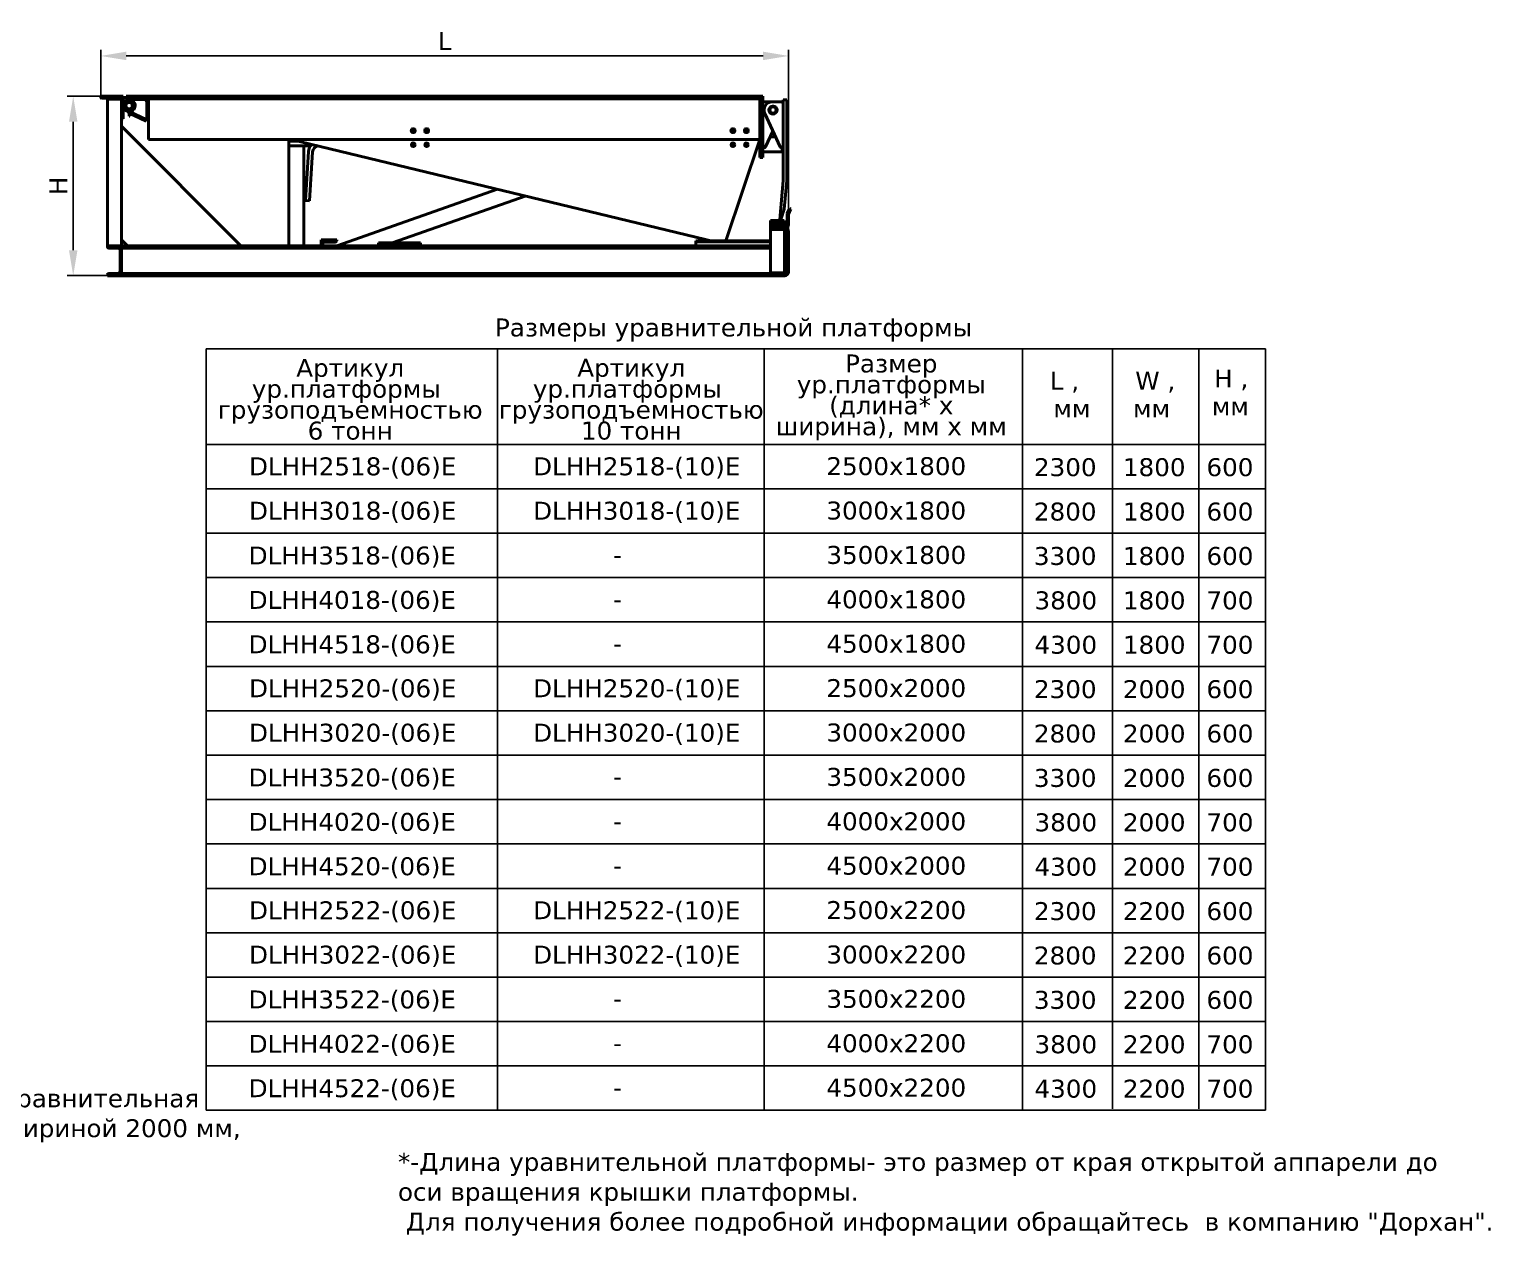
# Model space of a CAD drawing. Header units: millimetres. Extents: x 37083 to 44500, y 1140 to 6327.
# Drawn here: x 39613 to 44500, y 2283 to 6319 of the extents above; entities that cross this region are included whole.
import ezdxf

# ---------------------------------------------------------------- set-up
doc = ezdxf.new("R2010")
doc.units = ezdxf.units.MM
doc.linetypes.add('K5LT_BASIC', pattern=[0])
doc.layers.add('0 VIEW0', color=7, linetype='Continuous')
doc.styles.get("Standard").update_dxf_attribs({"font": 'verdana.TTF'})
doc.dimstyles.new('ISO-25', dxfattribs={"dimtxt": 80, "dimasz": 85, "dimexe": 20, "dimexo": 0, "dimgap": 20, "dimtad": 1, "dimtxsty": 'Standard', "dimcen": 2.5, "dimadec": 0, "dimazin": 0, "dimtfac": 1, "dimtmove": 0, "dimatfit": 3, "dimfxl": 1, "dimarcsym": 0})

# ---------------------------------------------------------------- blocks, each defined once
blk = doc.blocks.new('*D304')
at = {"color": 0, "lineweight": -2}
for p, q in [((39852.1, 6094.3), (39852.1, 6249.3)), ((39937.1, 6229.3), (42067.1, 6229.3)), ((42152.1, 5642.3), (42152.1, 6249.3))]:
    blk.add_line(p, q, dxfattribs=at)
at = {"color": 0}
for points in [[(39937.1, 6243.5), (39937.1, 6215.2), (39852.1, 6229.3)], [(42067.1, 6243.5), (42067.1, 6215.2), (42152.1, 6229.3)]]:
    blk.add_solid(points, dxfattribs=at)
at = {"layer": 'Defpoints', "color": 0}
for p in [(42152.1, 6229.3), (39852.1, 6094.3), (42152.1, 5642.3)]:
    blk.add_point(p, dxfattribs=at)
at = {"color": 0, "insert": (41002.1, 6279.3), "char_height": 60, "attachment_point": 5}
blk.add_mtext('L', dxfattribs=at)
blk = doc.blocks.new('*D305')
at = {"color": 0, "lineweight": -2}
for p, q in [((39852.1, 6094.3), (39740, 6094.3)), ((39760, 6009.3), (39760, 5579.3)), ((39875.1, 5494.3), (39740, 5494.3))]:
    blk.add_line(p, q, dxfattribs=at)
at = {"color": 0}
for points in [[(39745.9, 6009.3), (39774.2, 6009.3), (39760, 6094.3)], [(39745.9, 5579.3), (39774.2, 5579.3), (39760, 5494.3)]]:
    blk.add_solid(points, dxfattribs=at)
at = {"layer": 'Defpoints', "color": 0}
for p in [(39852.1, 6094.3), (39760, 5494.3), (39875.1, 5494.3)]:
    blk.add_point(p, dxfattribs=at)
at = {"color": 0, "insert": (39710, 5794.3), "char_height": 60, "attachment_point": 5, "rotation": 90}
blk.add_mtext('H', dxfattribs=at)

msp = doc.modelspace()

# ---------------------------------------------------------------- linework, layer by layer
at = {"ltscale": 15}
for p, q in [((40204.624, 5249.896), (43746.828, 5249.896)), ((40204.624, 5249.896), (40204.624, 2702.246)), ((41178.491, 5249.896), (41178.491, 2702.246)), ((42070.957, 5249.896), (42070.957, 2702.246)), ((42934.756, 5249.896), (42934.756, 2702.246)), ((43235.01, 5249.896), (43235.01, 2707.316)), ((43524.144, 5249.896), (43524.144, 2707.316)), ((43746.828, 5249.896), (43746.828, 2707.316)), ((40204.624, 4929.746), (43746.828, 4929.746)), ((40204.624, 4781.246), (43746.828, 4781.246)), ((40204.624, 4632.746), (43746.828, 4632.746)), ((40204.624, 4484.246), (43746.828, 4484.246)), ((40204.624, 4335.746), (43746.828, 4335.746)), ((40204.624, 4187.246), (43746.828, 4187.246)), ((40204.624, 4038.746), (43746.828, 4038.746)), ((40204.624, 4038.746), (43746.828, 4038.746)), ((40204.624, 3890.246), (43746.828, 3890.246)), ((40204.624, 3741.746), (43746.828, 3741.746)), ((40204.624, 3593.246), (43746.828, 3593.246)), ((40204.624, 3444.746), (43746.828, 3444.746)), ((40204.624, 3296.246), (43746.828, 3296.246)), ((40204.624, 3147.746), (43746.828, 3147.746)), ((40204.624, 3147.746), (43746.828, 3147.746)), ((43235.01, 3152.816), (43235.01, 2707.316)), ((43524.144, 3152.816), (43524.144, 2707.316)), ((40204.624, 2999.246), (43746.828, 2999.246)), ((40204.624, 2850.746), (43746.828, 2850.746)), ((40204.624, 2702.246), (43746.828, 2702.246)), ((43746.828, 2707.316), (43746.828, 2702.246))]:
    msp.add_line(p, q, dxfattribs=at)
at = {"layer": '0 VIEW0', "color": 5, "linetype": 'K5LT_BASIC', "lineweight": 40}
for p, q in [((39852.059, 6094.259), (39927.059, 6094.259)), ((39852.059, 6091.259), (39852.059, 6094.259)), ((39912.059, 6088.259), (39855.059, 6088.259)), ((39875.059, 6084.259), (39875.059, 5594.259)), ((39919.542, 6084.259), (39875.059, 6084.259)), ((39921.059, 6022.259), (39921.059, 6079.259)), ((39927.059, 6094.259), (39927.059, 6019.259)), ((40573.059, 6094.259), (39937.059, 6094.259)), ((39937.059, 6094.259), (39937.059, 6089.259)), ((39937.059, 6089.259), (39937.059, 6086.259)), ((40573.059, 6089.259), (39937.059, 6089.259)), ((39940.059, 6083.259), (39944.534, 6083.259)), ((39943.722, 6078.971), (39945.209, 6075.842)), ((39947.059, 6076.259), (39945.209, 6075.842)), ((39945.209, 6075.842), (39945.209, 6075.621)), ((39947.059, 6076.259), (39945.393, 6079.765)), ((39947.059, 6076.259), (39947.059, 6076.759)), ((39947.059, 6075.759), (39947.059, 6076.259)), ((39948.735, 6079.765), (39947.069, 6076.259)), ((39947.069, 6076.759), (39947.069, 6076.259)), ((39947.069, 6076.259), (39948.919, 6075.842)), ((39947.069, 6076.259), (39947.069, 6075.759)), ((39948.919, 6075.842), (39950.406, 6078.971)), ((39948.919, 6075.62), (39948.919, 6075.842)), ((39949.594, 6083.259), (39997.059, 6083.259)), ((40006.059, 6074.259), (40006.059, 6017.259)), ((40012.059, 6086.259), (40012.059, 6089.259)), ((40012.059, 6085.732), (40012.059, 6086.259)), ((42056.059, 6086.259), (40012.059, 6086.259)), ((40012.059, 6083.586), (40012.059, 6085.732)), ((40012.059, 6083.257), (40012.059, 6083.586)), ((40012.059, 6083.15), (40012.059, 6083.257)), ((40012.059, 6083.15), (40012.059, 6083.257)), ((40012.059, 6083.039), (40012.059, 6083.15)), ((40012.059, 6083.039), (40012.059, 6083.125)), ((40012.059, 6082.925), (40012.059, 6083.039)), ((40012.059, 6082.925), (40012.059, 6083.012)), ((40012.059, 6082.859), (40012.059, 6082.925)), ((40012.059, 6082.859), (40012.059, 6082.902)), ((40012.059, 6081.659), (40012.059, 6082.859)), ((40012.059, 6081.616), (40012.059, 6081.659)), ((40012.059, 6081.593), (40012.059, 6081.659)), ((40012.059, 6081.506), (40012.059, 6081.593)), ((40012.059, 6081.479), (40012.059, 6081.593)), ((40012.059, 6081.393), (40012.059, 6081.479)), ((40012.059, 6081.367), (40012.059, 6081.479)), ((40012.059, 6081.26), (40012.059, 6081.367)), ((40012.059, 6081.259), (40012.059, 6081.367)), ((40012.059, 6080.931), (40012.059, 6081.26)), ((40012.059, 6078.785), (40012.059, 6080.931)), ((40012.059, 6078.259), (40012.059, 6078.785)), ((40012.059, 6075.259), (40012.059, 6078.259)), ((40012.059, 6066.759), (40012.059, 6075.331)), ((40012.059, 6066.259), (40012.059, 6066.759)), ((40012.059, 6065.759), (40012.059, 6066.259)), ((40012.059, 6060.259), (40012.059, 6065.759)), ((42066.059, 6094.259), (40066.059, 6094.259)), ((42061.059, 6089.259), (40066.059, 6089.259)), ((40873.059, 6094.259), (40873.059, 6089.259)), ((40873.059, 6094.259), (40873.059, 6089.259)), ((42056.059, 6089.259), (42066.059, 6089.259)), ((42056.059, 6089.259), (42056.059, 6086.259)), ((42056.059, 6085.732), (42056.059, 6086.259)), ((42056.059, 6083.586), (42056.059, 6085.732)), ((42056.059, 6083.257), (42056.059, 6083.586)), ((42056.059, 6083.15), (42056.059, 6083.257)), ((42056.059, 6083.257), (42056.059, 6083.15)), ((42056.059, 6083.039), (42056.059, 6083.15)), ((42056.059, 6083.039), (42056.059, 6083.125)), ((42056.059, 6082.925), (42056.059, 6083.039)), ((42056.059, 6082.925), (42056.059, 6083.012)), ((42056.059, 6082.859), (42056.059, 6082.925)), ((42056.059, 6082.859), (42056.059, 6082.902)), ((42056.059, 6081.659), (42056.059, 6082.859)), ((42056.059, 6081.616), (42056.059, 6081.659)), ((42056.059, 6081.593), (42056.059, 6081.659)), ((42056.059, 6081.506), (42056.059, 6081.593)), ((42056.059, 6081.479), (42056.059, 6081.593)), ((42056.059, 6081.393), (42056.059, 6081.479)), ((42056.059, 6081.367), (42056.059, 6081.479)), ((42056.059, 6081.26), (42056.059, 6081.367)), ((42056.059, 6081.367), (42056.059, 6081.259)), ((42056.059, 6080.931), (42056.059, 6081.26)), ((42056.059, 6078.785), (42056.059, 6080.931)), ((42056.059, 6078.259), (42056.059, 6078.785)), ((42056.059, 6078.259), (42056.059, 5889.259)), ((42066.059, 6094.259), (42066.059, 6089.259)), ((42066.059, 6089.259), (42066.059, 5889.259)), ((42071.059, 6075.259), (42097.059, 6075.259)), ((42129.059, 6075.259), (42097.059, 6075.259)), ((42097.366, 6061.488), (42098.56, 6061.455)), ((42098.56, 6061.455), (42098.538, 6060.666)), ((42098.821, 6061.702), (42098.56, 6061.455)), ((42100.391, 6060.754), (42100.419, 6061.754)), ((42100.429, 6061.754), (42100.401, 6060.754)), ((42102.02, 6061.616), (42102.269, 6061.353)), ((42102.247, 6060.566), (42102.269, 6061.353)), ((42102.269, 6061.353), (42103.472, 6061.32)), ((42134.059, 6082.259), (42146.059, 6082.259)), ((42134.059, 5812.261), (42134.059, 6082.259)), ((42146.059, 6082.259), (42146.059, 5812.259)), ((39921.059, 6022.259), (39921.059, 5594.259)), ((39927.059, 6019.259), (39924.059, 6019.259)), ((39935.059, 6050.109), (39935.059, 6048.259)), ((39945.209, 6050.109), (39935.059, 6050.109)), ((39935.059, 6048.259), (39947.059, 6048.259)), ((39944.961, 6038.72), (39947.059, 6043.259)), ((39944.961, 6038.72), (40003.961, 6011.444)), ((39945.209, 6050.896), (39945.209, 6050.109)), ((39947.059, 6048.259), (39945.209, 6050.109)), ((39945.259, 6039.365), (39945.259, 6043.34)), ((39945.259, 6038.259), (39945.259, 6038.582)), ((39945.259, 6038.259), (39945.959, 6038.259)), ((39947.059, 6048.259), (39947.059, 6050.759)), ((39947.059, 6043.259), (40006.059, 6015.982)), ((39947.069, 6050.759), (39947.069, 6048.259)), ((39947.069, 6048.259), (39948.919, 6050.109)), ((39947.069, 6048.259), (39963.069, 6048.259)), ((39947.069, 6043.259), (39947.069, 6043.254)), ((39947.069, 6037.746), (39947.069, 6028.259)), ((39948.869, 6028.259), (39947.069, 6028.259)), ((39948.869, 6043.341), (39948.869, 6042.422)), ((39948.869, 6036.914), (39948.869, 6028.259)), ((39948.919, 6050.109), (39948.919, 6050.898)), ((39963.069, 6050.109), (39948.919, 6050.109)), ((39963.069, 6050.109), (39963.069, 6048.259)), ((40003.961, 6011.444), (40006.059, 6015.982)), ((40009.059, 6014.259), (40012.059, 6014.259)), ((40012.059, 6059.259), (40012.059, 6060.259)), ((40012.059, 6014.259), (40012.059, 6059.259)), ((40012.059, 5949.259), (40012.059, 6059.259)), ((42072.576, 6036.875), (42124.525, 5925.151)), ((42097.855, 6035.732), (42097.485, 6035.006)), ((42097.861, 6035.954), (42097.855, 6035.732)), ((42099.693, 6035.264), (42097.855, 6035.732)), ((42099.443, 6034.773), (42099.693, 6035.264)), ((42099.693, 6035.264), (42099.706, 6035.764)), ((42099.716, 6035.763), (42099.703, 6035.264)), ((42099.703, 6035.264), (42101.563, 6035.63)), ((42099.703, 6035.264), (42099.925, 6034.759)), ((42101.563, 6035.63), (42101.569, 6035.85)), ((42101.893, 6034.884), (42101.563, 6035.63)), ((39921.059, 5994.259), (40321.059, 5594.259)), ((40894.18, 5980.767), (40893.81, 5979.184)), ((40893.81, 5979.184), (40896.084, 5979.236)), ((40893.81, 5979.184), (40894.84, 5978.944)), ((40895.21, 5980.526), (40894.18, 5980.767)), ((40894.18, 5980.767), (40896.195, 5979.711)), ((40894.84, 5978.944), (40896.393, 5979.164)), ((40894.84, 5978.944), (40895.744, 5978.443)), ((40896.243, 5980.574), (40895.21, 5980.526)), ((40895.21, 5980.526), (40896.504, 5979.639)), ((40895.551, 5976.38), (40896.606, 5978.395)), ((40895.792, 5977.41), (40895.551, 5976.38)), ((40895.551, 5976.38), (40897.133, 5976.01)), ((40895.744, 5978.443), (40896.664, 5979.014)), ((40895.744, 5978.443), (40895.792, 5977.41)), ((40895.792, 5977.41), (40896.679, 5978.704)), ((40896.084, 5979.236), (40896.195, 5979.711)), ((40896.393, 5979.164), (40896.084, 5979.236)), ((40896.195, 5979.711), (40896.504, 5979.639)), ((40896.744, 5981.478), (40896.243, 5980.574)), ((40896.243, 5980.574), (40896.814, 5979.653)), ((40896.664, 5979.014), (40896.393, 5979.164)), ((40896.504, 5979.639), (40896.814, 5979.653)), ((40896.606, 5978.395), (40896.679, 5978.704)), ((40897.081, 5978.284), (40896.606, 5978.395)), ((40896.679, 5978.704), (40896.664, 5979.014)), ((40896.985, 5982.508), (40896.744, 5981.478)), ((40896.744, 5981.478), (40896.964, 5979.925)), ((40896.814, 5979.653), (40896.964, 5979.925)), ((40896.964, 5979.925), (40897.037, 5980.234)), ((40896.985, 5982.508), (40897.037, 5980.234)), ((40898.567, 5982.138), (40896.985, 5982.508)), ((40897.037, 5980.234), (40897.511, 5980.123)), ((40897.153, 5978.593), (40897.081, 5978.284)), ((40897.133, 5976.01), (40897.081, 5978.284)), ((40897.133, 5976.01), (40897.374, 5977.04)), ((40897.304, 5978.864), (40897.153, 5978.593)), ((40897.374, 5977.04), (40897.153, 5978.593)), ((40897.614, 5978.879), (40897.304, 5978.864)), ((40897.875, 5977.944), (40897.304, 5978.864)), ((40897.374, 5977.04), (40897.875, 5977.944)), ((40898.326, 5981.108), (40897.439, 5979.814)), ((40897.511, 5980.123), (40897.439, 5979.814)), ((40897.439, 5979.814), (40897.453, 5979.504)), ((40898.374, 5980.075), (40897.453, 5979.504)), ((40897.453, 5979.504), (40897.725, 5979.353)), ((40898.567, 5982.138), (40897.511, 5980.123)), ((40898.908, 5977.992), (40897.614, 5978.879)), ((40897.923, 5978.806), (40897.614, 5978.879)), ((40899.278, 5979.574), (40897.725, 5979.353)), ((40897.725, 5979.353), (40898.034, 5979.281)), ((40897.875, 5977.944), (40898.908, 5977.992)), ((40898.034, 5979.281), (40897.923, 5978.806)), ((40899.938, 5977.751), (40897.923, 5978.806)), ((40900.308, 5979.333), (40898.034, 5979.281)), ((40898.326, 5981.108), (40898.567, 5982.138)), ((40898.374, 5980.075), (40898.326, 5981.108)), ((40899.278, 5979.574), (40898.374, 5980.075)), ((40898.908, 5977.992), (40899.938, 5977.751)), ((40900.308, 5979.333), (40899.278, 5979.574)), ((40899.938, 5977.751), (40900.308, 5979.333)), ((40939.18, 5980.767), (40938.81, 5979.184)), ((40938.81, 5979.184), (40941.084, 5979.236)), ((40938.81, 5979.184), (40939.84, 5978.944)), ((40940.21, 5980.526), (40939.18, 5980.767)), ((40939.18, 5980.767), (40941.195, 5979.711)), ((40939.84, 5978.944), (40941.393, 5979.164)), ((40939.84, 5978.944), (40940.744, 5978.443)), ((40941.243, 5980.574), (40940.21, 5980.526)), ((40940.21, 5980.526), (40941.504, 5979.639)), ((40940.551, 5976.38), (40941.606, 5978.395)), ((40940.792, 5977.41), (40940.551, 5976.38)), ((40940.551, 5976.38), (40942.133, 5976.01)), ((40940.744, 5978.443), (40941.664, 5979.014)), ((40940.744, 5978.443), (40940.792, 5977.41)), ((40940.792, 5977.41), (40941.679, 5978.704)), ((40941.084, 5979.236), (40941.195, 5979.711)), ((40941.393, 5979.164), (40941.084, 5979.236)), ((40941.195, 5979.711), (40941.504, 5979.639)), ((40941.744, 5981.478), (40941.243, 5980.574)), ((40941.243, 5980.574), (40941.814, 5979.653)), ((40941.664, 5979.014), (40941.393, 5979.164)), ((40941.504, 5979.639), (40941.814, 5979.653)), ((40941.606, 5978.395), (40941.679, 5978.704)), ((40942.081, 5978.284), (40941.606, 5978.395)), ((40941.679, 5978.704), (40941.664, 5979.014)), ((40941.985, 5982.508), (40941.744, 5981.478)), ((40941.744, 5981.478), (40941.964, 5979.925)), ((40941.814, 5979.653), (40941.964, 5979.925)), ((40941.964, 5979.925), (40942.037, 5980.234)), ((40941.985, 5982.508), (40942.037, 5980.234)), ((40943.567, 5982.138), (40941.985, 5982.508)), ((40942.037, 5980.234), (40942.511, 5980.123)), ((40942.153, 5978.593), (40942.081, 5978.284)), ((40942.133, 5976.01), (40942.081, 5978.284)), ((40942.133, 5976.01), (40942.374, 5977.04)), ((40942.304, 5978.864), (40942.153, 5978.593)), ((40942.374, 5977.04), (40942.153, 5978.593)), ((40942.614, 5978.879), (40942.304, 5978.864)), ((40942.875, 5977.944), (40942.304, 5978.864)), ((40942.374, 5977.04), (40942.875, 5977.944)), ((40943.326, 5981.108), (40942.439, 5979.814)), ((40942.511, 5980.123), (40942.439, 5979.814)), ((40942.439, 5979.814), (40942.453, 5979.504)), ((40943.374, 5980.075), (40942.453, 5979.504)), ((40942.453, 5979.504), (40942.725, 5979.353)), ((40943.567, 5982.138), (40942.511, 5980.123)), ((40943.908, 5977.992), (40942.614, 5978.879)), ((40942.923, 5978.806), (40942.614, 5978.879)), ((40944.278, 5979.574), (40942.725, 5979.353)), ((40942.725, 5979.353), (40943.034, 5979.281)), ((40942.875, 5977.944), (40943.908, 5977.992)), ((40943.034, 5979.281), (40942.923, 5978.806)), ((40944.938, 5977.751), (40942.923, 5978.806)), ((40945.308, 5979.333), (40943.034, 5979.281)), ((40943.326, 5981.108), (40943.567, 5982.138)), ((40943.374, 5980.075), (40943.326, 5981.108)), ((40944.278, 5979.574), (40943.374, 5980.075)), ((40943.908, 5977.992), (40944.938, 5977.751)), ((40945.308, 5979.333), (40944.278, 5979.574)), ((40944.938, 5977.751), (40945.308, 5979.333)), ((41963.18, 5980.767), (41962.81, 5979.184)), ((41962.81, 5979.184), (41965.084, 5979.236)), ((41962.81, 5979.184), (41963.84, 5978.944)), ((41964.21, 5980.526), (41963.18, 5980.767)), ((41963.18, 5980.767), (41965.195, 5979.711)), ((41963.84, 5978.944), (41965.393, 5979.164)), ((41963.84, 5978.944), (41964.744, 5978.443)), ((41965.243, 5980.574), (41964.21, 5980.526)), ((41964.21, 5980.526), (41965.504, 5979.639)), ((41964.551, 5976.38), (41965.606, 5978.395)), ((41964.792, 5977.41), (41964.551, 5976.38)), ((41964.551, 5976.38), (41966.133, 5976.01)), ((41964.744, 5978.443), (41965.664, 5979.014)), ((41964.744, 5978.443), (41964.792, 5977.41)), ((41964.792, 5977.41), (41965.679, 5978.704)), ((41965.084, 5979.236), (41965.195, 5979.711)), ((41965.393, 5979.164), (41965.084, 5979.236)), ((41965.195, 5979.711), (41965.504, 5979.639)), ((41965.744, 5981.478), (41965.243, 5980.574)), ((41965.243, 5980.574), (41965.814, 5979.653)), ((41965.664, 5979.014), (41965.393, 5979.164)), ((41965.504, 5979.639), (41965.814, 5979.653)), ((41965.606, 5978.395), (41965.679, 5978.704)), ((41966.081, 5978.284), (41965.606, 5978.395)), ((41965.679, 5978.704), (41965.664, 5979.014)), ((41965.985, 5982.508), (41965.744, 5981.478)), ((41965.744, 5981.478), (41965.964, 5979.925)), ((41965.814, 5979.653), (41965.964, 5979.925)), ((41965.964, 5979.925), (41966.037, 5980.234)), ((41965.985, 5982.508), (41966.037, 5980.234)), ((41967.567, 5982.138), (41965.985, 5982.508)), ((41966.037, 5980.234), (41966.511, 5980.123)), ((41966.153, 5978.593), (41966.081, 5978.284)), ((41966.133, 5976.01), (41966.081, 5978.284)), ((41966.133, 5976.01), (41966.374, 5977.04)), ((41966.304, 5978.864), (41966.153, 5978.593)), ((41966.374, 5977.04), (41966.153, 5978.593)), ((41966.614, 5978.879), (41966.304, 5978.864)), ((41966.875, 5977.944), (41966.304, 5978.864)), ((41966.374, 5977.04), (41966.875, 5977.944)), ((41967.326, 5981.108), (41966.439, 5979.814)), ((41966.511, 5980.123), (41966.439, 5979.814)), ((41966.439, 5979.814), (41966.453, 5979.504)), ((41967.374, 5980.075), (41966.453, 5979.504)), ((41966.453, 5979.504), (41966.725, 5979.353)), ((41967.567, 5982.138), (41966.511, 5980.123)), ((41967.908, 5977.992), (41966.614, 5978.879)), ((41966.923, 5978.806), (41966.614, 5978.879)), ((41968.278, 5979.574), (41966.725, 5979.353)), ((41966.725, 5979.353), (41967.034, 5979.281)), ((41966.875, 5977.944), (41967.908, 5977.992)), ((41967.034, 5979.281), (41966.923, 5978.806)), ((41968.938, 5977.751), (41966.923, 5978.806)), ((41969.308, 5979.333), (41967.034, 5979.281)), ((41967.326, 5981.108), (41967.567, 5982.138)), ((41967.374, 5980.075), (41967.326, 5981.108)), ((41968.278, 5979.574), (41967.374, 5980.075)), ((41967.908, 5977.992), (41968.938, 5977.751)), ((41969.308, 5979.333), (41968.278, 5979.574)), ((41968.938, 5977.751), (41969.308, 5979.333)), ((42008.18, 5980.767), (42007.81, 5979.184)), ((42007.81, 5979.184), (42010.084, 5979.236)), ((42007.81, 5979.184), (42008.84, 5978.944)), ((42009.21, 5980.526), (42008.18, 5980.767)), ((42008.18, 5980.767), (42010.195, 5979.711)), ((42008.84, 5978.944), (42010.393, 5979.164)), ((42008.84, 5978.944), (42009.744, 5978.443)), ((42010.243, 5980.574), (42009.21, 5980.526)), ((42009.21, 5980.526), (42010.504, 5979.639)), ((42009.551, 5976.38), (42010.606, 5978.395)), ((42009.792, 5977.41), (42009.551, 5976.38)), ((42009.551, 5976.38), (42011.133, 5976.01)), ((42009.744, 5978.443), (42010.664, 5979.014)), ((42009.744, 5978.443), (42009.792, 5977.41)), ((42009.792, 5977.41), (42010.679, 5978.704)), ((42010.084, 5979.236), (42010.195, 5979.711)), ((42010.393, 5979.164), (42010.084, 5979.236)), ((42010.195, 5979.711), (42010.504, 5979.639)), ((42010.744, 5981.478), (42010.243, 5980.574)), ((42010.243, 5980.574), (42010.814, 5979.653)), ((42010.664, 5979.014), (42010.393, 5979.164)), ((42010.504, 5979.639), (42010.814, 5979.653)), ((42010.606, 5978.395), (42010.679, 5978.704)), ((42011.081, 5978.284), (42010.606, 5978.395)), ((42010.679, 5978.704), (42010.664, 5979.014)), ((42010.985, 5982.508), (42010.744, 5981.478)), ((42010.744, 5981.478), (42010.964, 5979.925)), ((42010.814, 5979.653), (42010.964, 5979.925)), ((42010.964, 5979.925), (42011.037, 5980.234)), ((42010.985, 5982.508), (42011.037, 5980.234)), ((42012.567, 5982.138), (42010.985, 5982.508)), ((42011.037, 5980.234), (42011.511, 5980.123)), ((42011.153, 5978.593), (42011.081, 5978.284)), ((42011.133, 5976.01), (42011.081, 5978.284)), ((42011.133, 5976.01), (42011.374, 5977.04)), ((42011.304, 5978.864), (42011.153, 5978.593)), ((42011.374, 5977.04), (42011.153, 5978.593)), ((42011.614, 5978.879), (42011.304, 5978.864)), ((42011.875, 5977.944), (42011.304, 5978.864)), ((42011.374, 5977.04), (42011.875, 5977.944)), ((42012.326, 5981.108), (42011.439, 5979.814)), ((42011.511, 5980.123), (42011.439, 5979.814)), ((42011.439, 5979.814), (42011.453, 5979.504)), ((42012.374, 5980.075), (42011.453, 5979.504)), ((42011.453, 5979.504), (42011.725, 5979.353)), ((42012.567, 5982.138), (42011.511, 5980.123)), ((42012.908, 5977.992), (42011.614, 5978.879)), ((42011.923, 5978.806), (42011.614, 5978.879)), ((42013.278, 5979.574), (42011.725, 5979.353)), ((42011.725, 5979.353), (42012.034, 5979.281)), ((42011.875, 5977.944), (42012.908, 5977.992)), ((42012.034, 5979.281), (42011.923, 5978.806)), ((42013.938, 5977.751), (42011.923, 5978.806)), ((42014.308, 5979.333), (42012.034, 5979.281)), ((42012.326, 5981.108), (42012.567, 5982.138)), ((42012.374, 5980.075), (42012.326, 5981.108)), ((42013.278, 5979.574), (42012.374, 5980.075)), ((42012.908, 5977.992), (42013.938, 5977.751)), ((42014.308, 5979.333), (42013.278, 5979.574)), ((42013.938, 5977.751), (42014.308, 5979.333)), ((42100.059, 5977.769), (42075.593, 5925.151)), ((42056.059, 5949.259), (40012.059, 5949.259)), ((40481.059, 5944.259), (40481.059, 5928.259)), ((40483.059, 5944.259), (40481.059, 5944.259)), ((40481.059, 5944.259), (40528.584, 5944.259)), ((40481.059, 5928.259), (40553.12, 5928.259)), ((40481.059, 5928.259), (40481.059, 5734.259)), ((40481.059, 5928.259), (40481.059, 5594.259)), ((40481.059, 5928.259), (40481.059, 5925.493)), ((40509.965, 5944.259), (40483.059, 5944.259)), ((40489.199, 5949.259), (41907.191, 5607.823)), ((40531.059, 5928.259), (40531.059, 5684.259)), ((40531.059, 5928.259), (40531.059, 5594.259)), ((40894.099, 5933.601), (40893.819, 5932.001)), ((40893.819, 5932.001), (40896.087, 5932.181)), ((40893.819, 5932.001), (40894.861, 5931.818)), ((40895.141, 5933.419), (40894.099, 5933.601)), ((40894.099, 5933.601), (40896.171, 5932.662)), ((40894.861, 5931.818), (40896.4, 5932.127)), ((40894.861, 5931.818), (40895.792, 5931.369)), ((40896.17, 5933.525), (40895.141, 5933.419)), ((40895.141, 5933.419), (40896.484, 5932.607)), ((40895.716, 5929.299), (40896.656, 5931.371)), ((40895.899, 5930.341), (40895.716, 5929.299)), ((40895.716, 5929.299), (40897.317, 5929.019)), ((40895.792, 5931.369), (40896.679, 5931.992)), ((40895.792, 5931.369), (40895.899, 5930.341)), ((40895.899, 5930.341), (40896.711, 5931.683)), ((40896.087, 5932.181), (40896.171, 5932.662)), ((40896.4, 5932.127), (40896.087, 5932.181)), ((40896.619, 5934.456), (40896.17, 5933.525)), ((40896.17, 5933.525), (40896.792, 5932.639)), ((40896.171, 5932.662), (40896.484, 5932.607)), ((40896.679, 5931.992), (40896.4, 5932.127)), ((40896.484, 5932.607), (40896.792, 5932.639)), ((40896.801, 5935.499), (40896.619, 5934.456)), ((40896.619, 5934.456), (40896.927, 5932.918)), ((40896.656, 5931.371), (40896.711, 5931.683)), ((40897.136, 5931.287), (40896.656, 5931.371)), ((40896.711, 5931.683), (40896.679, 5931.992)), ((40896.792, 5932.639), (40896.927, 5932.918)), ((40896.801, 5935.499), (40896.981, 5933.231)), ((40898.401, 5935.218), (40896.801, 5935.499)), ((40896.927, 5932.918), (40896.981, 5933.231)), ((40896.981, 5933.231), (40897.462, 5933.147)), ((40897.191, 5931.599), (40897.136, 5931.287)), ((40897.317, 5929.019), (40897.136, 5931.287)), ((40897.326, 5931.879), (40897.191, 5931.599)), ((40897.499, 5930.061), (40897.191, 5931.599)), ((40897.317, 5929.019), (40897.499, 5930.061)), ((40897.634, 5931.911), (40897.326, 5931.879)), ((40897.948, 5930.992), (40897.326, 5931.879)), ((40898.219, 5934.176), (40897.407, 5932.834)), ((40897.462, 5933.147), (40897.407, 5932.834)), ((40897.407, 5932.834), (40897.439, 5932.526)), ((40898.325, 5933.148), (40897.439, 5932.526)), ((40897.439, 5932.526), (40897.718, 5932.391)), ((40898.401, 5935.218), (40897.462, 5933.147)), ((40897.499, 5930.061), (40897.948, 5930.992)), ((40898.977, 5931.098), (40897.634, 5931.911)), ((40897.947, 5931.856), (40897.634, 5931.911)), ((40899.257, 5932.699), (40897.718, 5932.391)), ((40897.718, 5932.391), (40898.031, 5932.336)), ((40898.031, 5932.336), (40897.947, 5931.856)), ((40900.019, 5930.916), (40897.947, 5931.856)), ((40897.948, 5930.992), (40898.977, 5931.098)), ((40900.299, 5932.517), (40898.031, 5932.336)), ((40898.219, 5934.176), (40898.401, 5935.218)), ((40898.325, 5933.148), (40898.219, 5934.176)), ((40899.257, 5932.699), (40898.325, 5933.148)), ((40898.977, 5931.098), (40900.019, 5930.916)), ((40900.299, 5932.517), (40899.257, 5932.699)), ((40900.019, 5930.916), (40900.299, 5932.517)), ((40939.099, 5933.601), (40938.819, 5932.001)), ((40938.819, 5932.001), (40941.087, 5932.181)), ((40938.819, 5932.001), (40939.861, 5931.818)), ((40940.141, 5933.419), (40939.099, 5933.601)), ((40939.099, 5933.601), (40941.171, 5932.662)), ((40939.861, 5931.818), (40941.4, 5932.127)), ((40939.861, 5931.818), (40940.792, 5931.369)), ((40941.17, 5933.525), (40940.141, 5933.419)), ((40940.141, 5933.419), (40941.484, 5932.607)), ((40940.716, 5929.299), (40941.656, 5931.371)), ((40940.899, 5930.341), (40940.716, 5929.299)), ((40940.716, 5929.299), (40942.317, 5929.019)), ((40940.792, 5931.369), (40941.679, 5931.992)), ((40940.792, 5931.369), (40940.899, 5930.341)), ((40940.899, 5930.341), (40941.711, 5931.683)), ((40941.087, 5932.181), (40941.171, 5932.662)), ((40941.4, 5932.127), (40941.087, 5932.181)), ((40941.619, 5934.456), (40941.17, 5933.525)), ((40941.17, 5933.525), (40941.792, 5932.639)), ((40941.171, 5932.662), (40941.484, 5932.607)), ((40941.679, 5931.992), (40941.4, 5932.127)), ((40941.484, 5932.607), (40941.792, 5932.639)), ((40941.801, 5935.499), (40941.619, 5934.456)), ((40941.619, 5934.456), (40941.927, 5932.918)), ((40941.656, 5931.371), (40941.711, 5931.683)), ((40942.136, 5931.287), (40941.656, 5931.371)), ((40941.711, 5931.683), (40941.679, 5931.992)), ((40941.792, 5932.639), (40941.927, 5932.918)), ((40941.801, 5935.499), (40941.981, 5933.231)), ((40943.401, 5935.218), (40941.801, 5935.499)), ((40941.927, 5932.918), (40941.981, 5933.231)), ((40941.981, 5933.231), (40942.462, 5933.147)), ((40942.191, 5931.599), (40942.136, 5931.287)), ((40942.317, 5929.019), (40942.136, 5931.287)), ((40942.326, 5931.879), (40942.191, 5931.599)), ((40942.499, 5930.061), (40942.191, 5931.599)), ((40942.317, 5929.019), (40942.499, 5930.061)), ((40942.634, 5931.911), (40942.326, 5931.879)), ((40942.948, 5930.992), (40942.326, 5931.879)), ((40943.219, 5934.176), (40942.407, 5932.834)), ((40942.462, 5933.147), (40942.407, 5932.834)), ((40942.407, 5932.834), (40942.439, 5932.526)), ((40943.325, 5933.148), (40942.439, 5932.526)), ((40942.439, 5932.526), (40942.718, 5932.391)), ((40943.401, 5935.218), (40942.462, 5933.147)), ((40942.499, 5930.061), (40942.948, 5930.992)), ((40943.977, 5931.098), (40942.634, 5931.911)), ((40942.947, 5931.856), (40942.634, 5931.911)), ((40944.257, 5932.699), (40942.718, 5932.391)), ((40942.718, 5932.391), (40943.031, 5932.336)), ((40943.031, 5932.336), (40942.947, 5931.856)), ((40945.019, 5930.916), (40942.947, 5931.856)), ((40942.948, 5930.992), (40943.977, 5931.098)), ((40945.299, 5932.517), (40943.031, 5932.336)), ((40943.219, 5934.176), (40943.401, 5935.218)), ((40943.325, 5933.148), (40943.219, 5934.176)), ((40944.257, 5932.699), (40943.325, 5933.148)), ((40943.977, 5931.098), (40945.019, 5930.916)), ((40945.299, 5932.517), (40944.257, 5932.699)), ((40945.019, 5930.916), (40945.299, 5932.517)), ((41942.547, 5610.765), (42056.059, 5949.259)), ((41963.099, 5933.601), (41962.819, 5932.001)), ((41962.819, 5932.001), (41965.087, 5932.181)), ((41962.819, 5932.001), (41963.861, 5931.818)), ((41964.141, 5933.419), (41963.099, 5933.601)), ((41963.099, 5933.601), (41965.171, 5932.662)), ((41963.861, 5931.818), (41965.4, 5932.127)), ((41963.861, 5931.818), (41964.792, 5931.369)), ((41965.17, 5933.525), (41964.141, 5933.419)), ((41964.141, 5933.419), (41965.484, 5932.607)), ((41964.716, 5929.299), (41965.656, 5931.371)), ((41964.899, 5930.341), (41964.716, 5929.299)), ((41964.716, 5929.299), (41966.317, 5929.019)), ((41964.792, 5931.369), (41965.679, 5931.992)), ((41964.792, 5931.369), (41964.899, 5930.341)), ((41964.899, 5930.341), (41965.711, 5931.683)), ((41965.087, 5932.181), (41965.171, 5932.662)), ((41965.4, 5932.127), (41965.087, 5932.181)), ((41965.619, 5934.456), (41965.17, 5933.525)), ((41965.17, 5933.525), (41965.792, 5932.639)), ((41965.171, 5932.662), (41965.484, 5932.607)), ((41965.679, 5931.992), (41965.4, 5932.127)), ((41965.484, 5932.607), (41965.792, 5932.639)), ((41965.801, 5935.499), (41965.619, 5934.456)), ((41965.619, 5934.456), (41965.927, 5932.918)), ((41965.656, 5931.371), (41965.711, 5931.683)), ((41966.136, 5931.287), (41965.656, 5931.371)), ((41965.711, 5931.683), (41965.679, 5931.992)), ((41965.792, 5932.639), (41965.927, 5932.918)), ((41965.801, 5935.499), (41965.981, 5933.231)), ((41967.401, 5935.218), (41965.801, 5935.499)), ((41965.927, 5932.918), (41965.981, 5933.231)), ((41965.981, 5933.231), (41966.462, 5933.147)), ((41966.191, 5931.599), (41966.136, 5931.287)), ((41966.317, 5929.019), (41966.136, 5931.287)), ((41966.326, 5931.879), (41966.191, 5931.599)), ((41966.499, 5930.061), (41966.191, 5931.599)), ((41966.317, 5929.019), (41966.499, 5930.061)), ((41966.634, 5931.911), (41966.326, 5931.879)), ((41966.948, 5930.992), (41966.326, 5931.879)), ((41967.219, 5934.176), (41966.407, 5932.834)), ((41966.462, 5933.147), (41966.407, 5932.834)), ((41966.407, 5932.834), (41966.439, 5932.526)), ((41967.325, 5933.148), (41966.439, 5932.526)), ((41966.439, 5932.526), (41966.718, 5932.391)), ((41967.401, 5935.218), (41966.462, 5933.147)), ((41966.499, 5930.061), (41966.948, 5930.992)), ((41967.977, 5931.098), (41966.634, 5931.911)), ((41966.947, 5931.856), (41966.634, 5931.911)), ((41968.257, 5932.699), (41966.718, 5932.391)), ((41966.718, 5932.391), (41967.031, 5932.336)), ((41967.031, 5932.336), (41966.947, 5931.856)), ((41969.019, 5930.916), (41966.947, 5931.856)), ((41966.948, 5930.992), (41967.977, 5931.098)), ((41969.299, 5932.517), (41967.031, 5932.336)), ((41967.219, 5934.176), (41967.401, 5935.218)), ((41967.325, 5933.148), (41967.219, 5934.176)), ((41968.257, 5932.699), (41967.325, 5933.148)), ((41967.977, 5931.098), (41969.019, 5930.916)), ((41969.299, 5932.517), (41968.257, 5932.699)), ((41969.019, 5930.916), (41969.299, 5932.517)), ((42008.099, 5933.601), (42007.819, 5932.001)), ((42007.819, 5932.001), (42010.087, 5932.181)), ((42007.819, 5932.001), (42008.861, 5931.818)), ((42009.141, 5933.419), (42008.099, 5933.601)), ((42008.099, 5933.601), (42010.171, 5932.662)), ((42008.861, 5931.818), (42010.4, 5932.127)), ((42008.861, 5931.818), (42009.792, 5931.369)), ((42010.17, 5933.525), (42009.141, 5933.419)), ((42009.141, 5933.419), (42010.484, 5932.607)), ((42009.716, 5929.299), (42010.656, 5931.371)), ((42009.899, 5930.341), (42009.716, 5929.299)), ((42009.716, 5929.299), (42011.317, 5929.019)), ((42009.792, 5931.369), (42010.679, 5931.992)), ((42009.792, 5931.369), (42009.899, 5930.341)), ((42009.899, 5930.341), (42010.711, 5931.683)), ((42010.087, 5932.181), (42010.171, 5932.662)), ((42010.4, 5932.127), (42010.087, 5932.181)), ((42010.619, 5934.456), (42010.17, 5933.525)), ((42010.17, 5933.525), (42010.792, 5932.639)), ((42010.171, 5932.662), (42010.484, 5932.607)), ((42010.679, 5931.992), (42010.4, 5932.127)), ((42010.484, 5932.607), (42010.792, 5932.639)), ((42010.801, 5935.499), (42010.619, 5934.456)), ((42010.619, 5934.456), (42010.927, 5932.918)), ((42010.656, 5931.371), (42010.711, 5931.683)), ((42011.136, 5931.287), (42010.656, 5931.371)), ((42010.711, 5931.683), (42010.679, 5931.992)), ((42010.792, 5932.639), (42010.927, 5932.918)), ((42010.801, 5935.499), (42010.981, 5933.231)), ((42012.401, 5935.218), (42010.801, 5935.499)), ((42010.927, 5932.918), (42010.981, 5933.231)), ((42010.981, 5933.231), (42011.462, 5933.147)), ((42011.191, 5931.599), (42011.136, 5931.287)), ((42011.317, 5929.019), (42011.136, 5931.287)), ((42011.326, 5931.879), (42011.191, 5931.599)), ((42011.499, 5930.061), (42011.191, 5931.599)), ((42011.317, 5929.019), (42011.499, 5930.061)), ((42011.634, 5931.911), (42011.326, 5931.879)), ((42011.948, 5930.992), (42011.326, 5931.879)), ((42012.219, 5934.176), (42011.407, 5932.834)), ((42011.462, 5933.147), (42011.407, 5932.834)), ((42011.407, 5932.834), (42011.439, 5932.526)), ((42012.325, 5933.148), (42011.439, 5932.526)), ((42011.439, 5932.526), (42011.718, 5932.391)), ((42012.401, 5935.218), (42011.462, 5933.147)), ((42011.499, 5930.061), (42011.948, 5930.992)), ((42012.977, 5931.098), (42011.634, 5931.911)), ((42011.947, 5931.856), (42011.634, 5931.911)), ((42013.257, 5932.699), (42011.718, 5932.391)), ((42011.718, 5932.391), (42012.031, 5932.336)), ((42012.031, 5932.336), (42011.947, 5931.856)), ((42014.019, 5930.916), (42011.947, 5931.856)), ((42011.948, 5930.992), (42012.977, 5931.098)), ((42014.299, 5932.517), (42012.031, 5932.336)), ((42012.219, 5934.176), (42012.401, 5935.218)), ((42012.325, 5933.148), (42012.219, 5934.176)), ((42013.257, 5932.699), (42012.325, 5933.148)), ((42012.977, 5931.098), (42014.019, 5930.916)), ((42014.299, 5932.517), (42013.257, 5932.699)), ((42014.019, 5930.916), (42014.299, 5932.517)), ((42090.987, 5958.259), (42109.131, 5958.259)), ((42131.059, 5922.676), (42131.059, 5908.259)), ((40546.422, 5909.737), (40536.262, 5745.435)), ((40560.396, 5908.873), (40550.235, 5744.571)), ((42056.059, 5889.259), (42066.059, 5889.259)), ((42131.059, 5908.259), (42066.059, 5908.259)), ((40641.059, 5594.259), (41179.21, 5783.113)), ((42123.158, 5682.676), (42134.059, 5812.261)), ((42146.059, 5812.259), (42138.01, 5717.134)), ((40550.235, 5744.571), (40536.262, 5745.435)), ((40541.582, 5745.106), (40541.558, 5744.714)), ((40827.01, 5604.441), (41274.332, 5761.419)), ((42154.876, 5718.927), (42150.969, 5709.722)), ((42159.479, 5716.974), (42154.876, 5718.927)), ((42092.059, 5679.259), (42137.059, 5679.259)), ((42092.059, 5669.259), (42092.059, 5679.259)), ((42126.091, 5682.259), (42123.158, 5682.676)), ((42138.01, 5717.134), (42126.091, 5682.259)), ((42137.059, 5669.259), (42137.059, 5679.259)), ((42147.059, 5664.259), (42147.059, 5698.477)), ((42147.854, 5702.384), (42150.969, 5709.722)), ((42152.059, 5664.259), (42152.059, 5698.477)), ((42152.456, 5700.43), (42155.571, 5707.769)), ((42159.479, 5716.974), (42155.571, 5707.769)), ((42092.059, 5669.259), (42137.059, 5669.259)), ((42092.059, 5659.259), (42092.059, 5669.259)), ((42092.059, 5669.259), (42137.059, 5669.259)), ((42092.059, 5659.259), (42092.059, 5654.259)), ((42092.059, 5659.259), (42137.059, 5659.259)), ((42092.059, 5649.259), (42092.059, 5654.259)), ((42092.059, 5654.259), (42140.059, 5654.259)), ((42140.059, 5649.259), (42092.059, 5649.259)), ((42092.059, 5649.259), (42092.059, 5610.765)), ((42142.059, 5659.259), (42102.059, 5659.259)), ((42102.059, 5654.259), (42142.059, 5654.259)), ((42137.059, 5659.259), (42137.059, 5669.259)), ((42138.059, 5649.259), (42138.059, 5504.259)), ((42147.059, 5506.259), (42147.059, 5642.259)), ((42152.059, 5642.259), (42152.059, 5506.259)), ((39875.059, 5590.659), (39875.059, 5594.259)), ((39875.059, 5594.259), (39921.059, 5594.259)), ((39909.559, 5586.659), (39879.059, 5586.659)), ((39916.559, 5508.859), (39916.559, 5579.659)), ((39941.059, 5594.259), (39921.059, 5614.259)), ((39921.059, 5594.259), (39921.059, 5494.259)), ((39921.059, 5594.259), (41937.012, 5594.259)), ((39921.059, 5586.659), (41945.668, 5586.659)), ((40589.059, 5614.259), (40641.059, 5614.259)), ((40589.059, 5594.259), (40589.059, 5614.259)), ((40593.859, 5598.959), (40593.859, 5594.259)), ((40636.559, 5606.459), (40601.359, 5606.459)), ((40641.059, 5614.259), (40641.059, 5610.959)), ((40781.059, 5604.441), (40921.059, 5604.441)), ((40781.059, 5594.441), (40781.059, 5604.441)), ((40781.059, 5594.441), (40921.059, 5594.441)), ((40921.059, 5594.441), (40921.059, 5604.441)), ((41842.059, 5610.765), (42092.059, 5610.765)), ((41842.059, 5610.765), (41842.059, 5594.259)), ((41842.059, 5607.823), (42092.059, 5607.823)), ((41934.463, 5586.659), (42092.059, 5586.659)), ((41937.012, 5594.259), (42092.059, 5594.259)), ((42092.059, 5607.823), (42092.059, 5610.765)), ((42092.059, 5607.823), (42092.059, 5504.259)), ((39875.059, 5494.259), (39875.059, 5497.859)), ((39921.059, 5494.259), (39875.059, 5494.259)), ((39879.059, 5501.859), (39909.559, 5501.859)), ((39921.059, 5501.859), (41906.026, 5501.859)), ((39921.059, 5494.259), (41903.477, 5494.259)), ((41903.477, 5494.259), (42092.059, 5494.259)), ((41906.026, 5501.859), (42092.059, 5501.859)), ((42138.059, 5504.259), (42092.059, 5504.259)), ((42092.059, 5504.259), (42092.059, 5501.859)), ((42092.059, 5501.859), (42092.059, 5499.259)), ((42092.059, 5494.259), (42092.059, 5499.259)), ((42092.059, 5499.259), (42140.059, 5499.259)), ((42140.059, 5494.259), (42092.059, 5494.259))]:
    msp.add_line(p, q, dxfattribs=at)
for centre, radius in [((39947.059, 6063.259), 12.5), ((39947.059, 6063.259), 10.54), ((42100.059, 6048.259), 13.5), ((42100.059, 6048.259), 12.5), ((42100.059, 6048.259), 10.5), ((40897.059, 5979.259), 6.5), ((40897.059, 5979.259), 5.5), ((40942.059, 5979.259), 6.5), ((40942.059, 5979.259), 5.5), ((41966.059, 5979.259), 6.5), ((41966.059, 5979.259), 5.5), ((42011.059, 5979.259), 6.5), ((42011.059, 5979.259), 5.5), ((40897.059, 5932.259), 6), ((40897.059, 5932.259), 5.5), ((40942.059, 5932.259), 6), ((40942.059, 5932.259), 5.5), ((41966.059, 5932.259), 6), ((41966.059, 5932.259), 5.5), ((42011.059, 5932.259), 6), ((42011.059, 5932.259), 5.5)]:
    msp.add_circle(centre, radius, dxfattribs=at)
for centre, radius, start, end in [((39855.059, 6091.259), 3, 180, 270), ((39912.059, 6079.259), 9, 0, 90), ((39947.059, 6063.259), 20, 97.781921, 311.409622), ((39947.059, 6063.259), 18, 101.800798, 228.189685), ((39947.059, 6063.259), 13.5, 99.379181, 256.924824), ((39940.059, 6086.259), 3, 180, 270), ((39947.064, 6080.559), 3.7, 334.584322, 205.415678), ((39947.064, 6080.559), 1.85, 334.584322, 205.415678), ((39947.059, 6063.259), 18, 84.421159, 95.545722), ((39947.059, 6063.259), 13.5, 88.953697, 91.004213), ((39947.059, 6063.259), 13.5, 9.822274, 80.580937), ((39947.059, 6063.259), 20, 9.822274, 82.18496), ((39947.059, 6063.259), 13.5, 283.075176, 9.822274), ((39947.059, 6063.259), 18, 9.822274, 78.166083), ((39947.059, 6063.259), 18, 313.067012, 9.822274), ((39947.059, 6063.259), 20, 318.890514, 9.822274), ((39997.059, 6074.259), 9, 0, 90), ((42071.059, 6070.259), 5, 90, 180), ((42097.059, 6048.259), 27, 90, 204.937234), ((42100.059, 6048.259), 13, 96.655394, 259.643165), ((42100.059, 6048.259), 12.5, 97.632819, 259.872068), ((42100.059, 6048.259), 12.5, 96.986846, 97.48342), ((42100.059, 6048.259), 13, 88.42946, 88.473534), ((42100.059, 6048.259), 13, 347.807784, 80.248056), ((42129.059, 6070.259), 5, 0, 90), ((39924.059, 6022.259), 3, 180, 270), ((39947.059, 6063.259), 18, 236.44269, 303.55731), ((39947.059, 6063.259), 13.5, 270, 270.042441), ((40009.059, 6017.259), 3, 180, 270), ((42100.059, 6048.259), 13, 268.385384, 268.429458), ((42100.059, 6048.259), 13, 277.1742, 347.807784), ((40581.356, 5907.577), 35, 130.511675, 176.461398), ((40581.356, 5907.577), 21, 102.464117, 176.461398), ((42071.059, 5927.259), 5, 180, 335.062766), ((42129.059, 5927.259), 5, 204.937234, 0), ((42157.059, 5698.477), 10, 157, 180), ((42157.059, 5698.477), 5, 157, 180), ((42140.059, 5642.259), 12, 0, 90), ((42140.059, 5642.259), 7, 0, 90), ((42142.059, 5664.259), 5, 270, 0), ((42142.059, 5664.259), 10, 270, 0), ((39879.059, 5590.659), 4, 180, 270), ((39909.559, 5579.659), 7, 0, 90), ((40601.359, 5598.959), 7.5, 90, 180), ((40636.559, 5610.959), 4.5, 270, 0), ((39879.059, 5497.859), 4, 90, 180), ((39909.559, 5508.859), 7, 270, 0), ((42140.059, 5506.259), 12, 270, 0), ((42140.059, 5506.259), 7, 270, 0)]:
    msp.add_arc(centre, radius, start, end, dxfattribs=at)

# ---------------------------------------------------------------- texts
at = {"ltscale": 15}
for s, p in [('L ,', (43026.016, 5112.933)), ('W , ', (43311.655, 5112.933)), ('H , ', (43575.248, 5120.258)), ('мм', (43037.421, 5020.276)), ('мм', (43303.926, 5020.276)), ('мм', (43567.519, 5027.601)), ('2300', (42972.749, 4823.676)), ('1800', (43270.238, 4823.676)), ('600', (43549.645, 4823.676)), ('2800', (42972.616, 4675.176)), ('1800', (43270.238, 4675.176)), ('600', (43549.645, 4675.176)), ('3300', (42972.616, 4526.676)), ('1800', (43270.238, 4526.676)), ('600', (43549.645, 4526.676)), ('3800', (42974.611, 4378.176)), ('1800', (43270.238, 4378.176)), ('700', (43549.645, 4378.176)), ('4300', (42974.611, 4229.676)), ('1800', (43270.238, 4229.676)), ('700', (43549.645, 4229.676)), ('2300', (42972.749, 4081.176)), ('2000', (43270.238, 4081.176)), ('600', (43549.645, 4081.176)), ('2800', (42972.616, 3932.676)), ('2000', (43270.238, 3932.676)), ('600', (43549.645, 3932.676)), ('3300', (42972.616, 3784.176)), ('2000', (43270.238, 3784.176)), ('600', (43549.645, 3784.176)), ('3800', (42974.611, 3635.676)), ('2000', (43270.238, 3635.676)), ('700', (43549.645, 3635.676)), ('4300', (42974.611, 3487.176)), ('2000', (43270.238, 3487.176)), ('700', (43549.645, 3487.176)), ('2300', (42972.749, 3338.676)), ('2200', (43270.238, 3338.676)), ('600', (43549.645, 3338.676)), ('2800', (42972.616, 3190.176)), ('2200', (43270.238, 3190.176)), ('600', (43549.645, 3190.176)), ('3300', (42972.616, 3041.676)), ('2200', (43270.238, 3041.676)), ('600', (43549.645, 3041.676)), ('3800', (42974.611, 2893.176)), ('2200', (43270.238, 2893.176)), ('700', (43549.645, 2893.176)), ('4300', (42974.611, 2744.676)), ('2200', (43270.238, 2744.676)), ('700', (43549.645, 2744.676))]:
    msp.add_text(s, height=60, dxfattribs=at).set_placement(p)
at = {"ltscale": 15, "char_height": 60, "attachment_point": 5}
for s, insert, width in [('Размеры уравнительной платформы', (41968.198, 5312.475), 2147.75301), ('\\pxsm0.7;Размер ур.платформы  \\P(длина* х ширина), мм х мм', (42495.701, 5087.025), 834.20135), ('\\pxsm0.7;Артикул ур.платформы  грузоподъемностью 6 тонн', (40686.329, 5080.413), 834.20135), ('\\pxsm0.7;Артикул ур.платформы  грузоподъемностью 10 тонн', (41626.138, 5080.525), 834.20135), ('DLHH2518-(06)E ', (40694.54, 4851.045), 1986.33271), ('DLHH2518-(10)E', (41644.512, 4851.069), 1986.33271), ('2500x1800', (42512.385, 4856.519), 1986.33271), ('DLHH3018-(06)E ', (40694.54, 4702.545), 1986.33271), ('DLHH3018-(10)E', (41644.512, 4702.569), 1986.33271), ('3000x1800', (42512.385, 4708.019), 1986.33271), ('DLHH3518-(06)E', (40693.235, 4552.732), 1986.33271), ('-', (41579.974, 4561.135), 1986.33271), ('3500x1800', (42512.385, 4559.519), 1986.33271), ('DLHH4018-(06)E  ', (40693.235, 4404.232), 1986.33271), ('-', (41579.974, 4412.635), 1986.33271), ('4000x1800', (42512.385, 4411.019), 1986.33271), ('DLHH4518-(06)E  ', (40693.235, 4255.732), 1986.33271), ('-', (41579.974, 4264.135), 1986.33271), ('4500x1800', (42512.385, 4262.519), 1986.33271), ('DLHH2520-(06)E', (40694.54, 4108.545), 1986.33271), ('DLHH2520-(10)E', (41644.512, 4108.569), 1986.33271), ('2500x2000', (42512.385, 4114.019), 1986.33271), ('DLHH3020-(06)E ', (40694.54, 3960.045), 1986.33271), ('DLHH3020-(10)E', (41644.512, 3960.069), 1986.33271), ('3000x2000', (42512.385, 3965.519), 1986.33271), ('DLHH3520-(06)E  ', (40693.235, 3810.232), 1986.33271), ('-', (41579.974, 3818.635), 1986.33271), ('3500x2000', (42512.385, 3817.019), 1986.33271), ('DLHH4020-(06)E  ', (40693.235, 3661.732), 1986.33271), ('-', (41579.974, 3670.135), 1986.33271), ('4000x2000', (42512.385, 3668.519), 1986.33271), ('DLHH4520-(06)E ', (40693.235, 3513.232), 1986.33271), ('4500x2000', (42512.385, 3520.019), 1986.33271), ('-', (41579.974, 3521.635), 1986.33271), ('DLHH2522-(06)E ', (40694.54, 3366.045), 1986.33271), ('DLHH2522-(10)E', (41644.512, 3366.069), 1986.33271), ('2500x2200', (42512.385, 3371.519), 1986.33271), ('DLHH3022-(06)E ', (40694.54, 3217.545), 1986.33271), ('DLHH3022-(10)E', (41644.512, 3217.569), 1986.33271), ('3000x2200', (42512.385, 3223.019), 1986.33271), ('DLHH3522-(06)E', (40693.235, 3067.732), 1986.33271), ('3500x2200', (42512.385, 3074.519), 1986.33271), ('-', (41579.974, 3076.135), 1986.33271), ('DLHH4022-(06)E', (40693.235, 2919.232), 1986.33271), ('4000x2200', (42512.385, 2926.019), 1986.33271), ('-', (41579.974, 2927.635), 1986.33271), ('DLHH4522-(06)E', (40693.235, 2770.732), 1986.33271), ('4500x2200', (42512.385, 2777.519), 1986.33271), ('-', (41579.974, 2779.135), 1986.33271)]:
    msp.add_mtext(s, dxfattribs=dict(at, insert=insert, width=width))
at = {"char_height": 60, "width": 3502.1035, "attachment_point": 1}
for s, insert in [('На данном эскизе изображена электрогидравлическая уравнительная платформа с поворотной аппарелью встроенного типа шириной 2000 мм, длиной * 2500 мм ,высотой 600 мм .', (37078.287, 2772.436)), ('*-Длина уравнительной платформы- это размер от края открытой аппарели до оси вращения крышки платформы.\\P Для получения более подробной информации обращайтесь  в компанию "Дорхан".', (40846.053, 2559.683))]:
    msp.add_mtext(s, dxfattribs=dict(at, insert=insert))

# ---------------------------------------------------------------- dimensions: what is measured, and where the dimension line sits
dim = msp.add_linear_dim(base=(42152.059, 6229.325), p1=(39852.059, 6094.259), p2=(42152.059, 5642.259), text='L', dimstyle='ISO-25', override={"dimtxt": 60})
dim.commit()
dim.dimension.update_dxf_attribs({"geometry": '*D304', "text_midpoint": (41002.059, 6279.325)})
dim = msp.add_linear_dim(base=(39760.048, 5494.259), p1=(39852.059, 6094.259), p2=(39875.059, 5494.259), angle=90, text='H', dimstyle='ISO-25', override={"dimtxt": 60})
dim.commit()
dim.dimension.update_dxf_attribs({"geometry": '*D305', "text_midpoint": (39710.048, 5794.259)})

doc.saveas('drawing.dxf')
